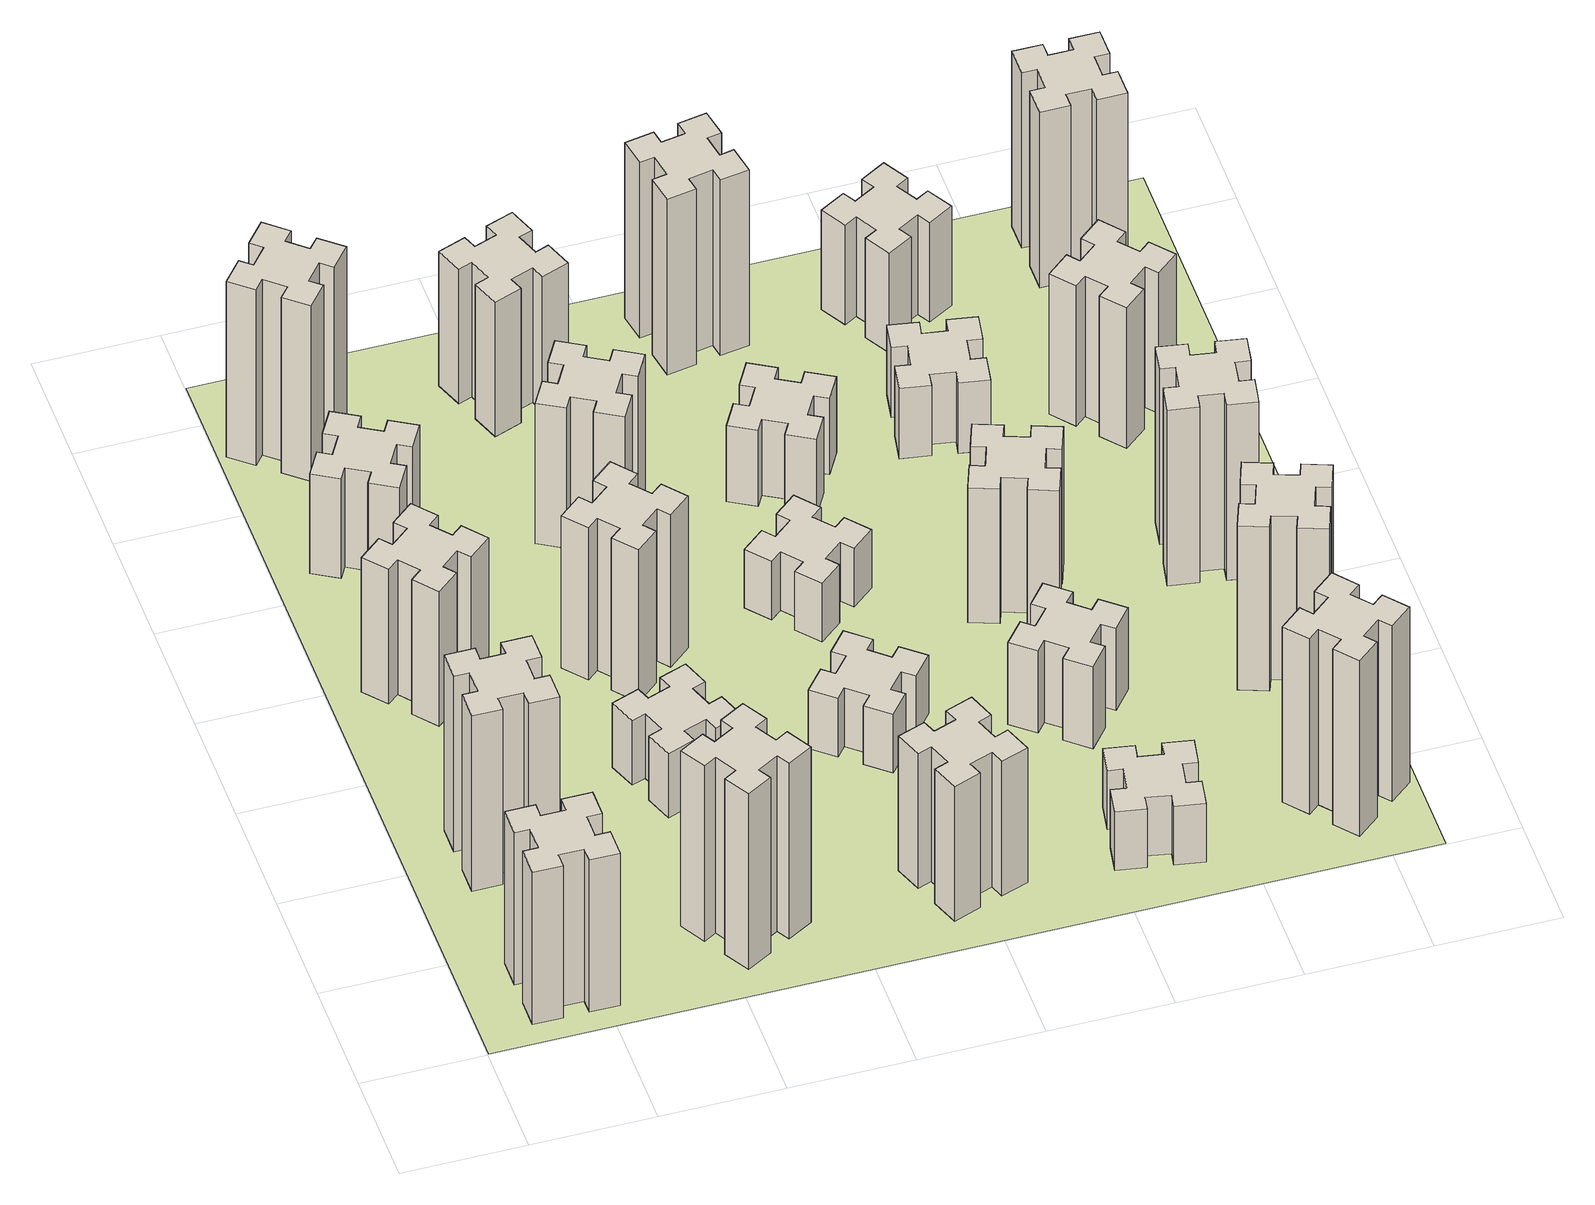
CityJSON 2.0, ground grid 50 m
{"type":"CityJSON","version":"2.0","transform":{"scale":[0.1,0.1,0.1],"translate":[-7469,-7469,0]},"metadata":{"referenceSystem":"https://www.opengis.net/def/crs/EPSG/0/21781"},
"CityObjects":{
"building1":{"type":"Building","attributes":{"class":"1000","function":"1000","usage":"1000","yearOfConstruction":2016,"roofType":"1000","measuredHeight":78,"storeysAboveGround":30,"storeysBelowGround":0},"geometry":[{"type":"Solid","lod":"1","boundaries":[[[[0,1,2,3,4,5,6,7,8,9,10,11,12,13,14,15,16,17,18,19]],[[17,16,20,21]],[[16,15,22,20]],[[15,14,23,22]],[[14,13,24,23]],[[13,12,25,24]],[[12,11,26,25]],[[11,10,27,26]],[[10,9,28,27]],[[9,8,29,28]],[[8,7,30,29]],[[7,6,31,30]],[[6,5,32,31]],[[5,4,33,32]],[[4,3,34,33]],[[3,2,35,34]],[[2,1,36,35]],[[1,0,37,36]],[[0,19,38,37]],[[19,18,39,38]],[[18,17,21,39]],[[24,25,26,27,28,29,30,31,32,33,34,35,36,37,38,39,21,20,22,23]]]]}]},
"building2":{"type":"Building","attributes":{"class":"1000","function":"1000","usage":"1000","yearOfConstruction":2016,"roofType":"1000","measuredHeight":90,"storeysAboveGround":30,"storeysBelowGround":0},"geometry":[{"type":"Solid","lod":"1","boundaries":[[[[40,41,42,43,44,45,46,47,48,49,50,51,52,53,54,55,56,57,58,59]],[[57,56,60,61]],[[56,55,62,60]],[[55,54,63,62]],[[54,53,64,63]],[[53,52,65,64]],[[52,51,66,65]],[[51,50,67,66]],[[50,49,68,67]],[[49,48,69,68]],[[48,47,70,69]],[[47,46,71,70]],[[46,45,72,71]],[[45,44,73,72]],[[44,43,74,73]],[[43,42,75,74]],[[42,41,76,75]],[[41,40,77,76]],[[40,59,78,77]],[[59,58,79,78]],[[58,57,61,79]],[[64,65,66,67,68,69,70,71,72,73,74,75,76,77,78,79,61,60,62,63]]]]}]},
"building3":{"type":"Building","attributes":{"class":"1000","function":"1000","usage":"1000","yearOfConstruction":2016,"roofType":"1000","measuredHeight":69,"storeysAboveGround":30,"storeysBelowGround":0},"geometry":[{"type":"Solid","lod":"1","boundaries":[[[[80,81,82,83,84,85,86,87,88,89,90,91,92,93,94,95,96,97,98,99]],[[97,96,100,101]],[[96,95,102,100]],[[95,94,103,102]],[[94,93,104,103]],[[93,92,105,104]],[[92,91,106,105]],[[91,90,107,106]],[[90,89,108,107]],[[89,88,109,108]],[[88,87,110,109]],[[87,86,111,110]],[[86,85,112,111]],[[85,84,113,112]],[[84,83,114,113]],[[83,82,115,114]],[[82,81,116,115]],[[81,80,117,116]],[[80,99,118,117]],[[99,98,119,118]],[[98,97,101,119]],[[104,105,106,107,108,109,110,111,112,113,114,115,116,117,118,119,101,100,102,103]]]]}]},
"building4":{"type":"Building","attributes":{"class":"1000","function":"1000","usage":"1000","yearOfConstruction":2016,"roofType":"1000","measuredHeight":51,"storeysAboveGround":30,"storeysBelowGround":0},"geometry":[{"type":"Solid","lod":"1","boundaries":[[[[120,121,122,123,124,125,126,127,128,129,130,131,132,133,134,135,136,137,138,139]],[[137,136,140,141]],[[136,135,142,140]],[[135,134,143,142]],[[134,133,144,143]],[[133,132,145,144]],[[132,131,146,145]],[[131,130,147,146]],[[130,129,148,147]],[[129,128,149,148]],[[128,127,150,149]],[[127,126,151,150]],[[126,125,152,151]],[[125,124,153,152]],[[124,123,154,153]],[[123,122,155,154]],[[122,121,156,155]],[[121,120,157,156]],[[120,139,158,157]],[[139,138,159,158]],[[138,137,141,159]],[[144,145,146,147,148,149,150,151,152,153,154,155,156,157,158,159,141,140,142,143]]]]}]},
"building5":{"type":"Building","attributes":{"class":"1000","function":"1000","usage":"1000","yearOfConstruction":2016,"roofType":"1000","measuredHeight":90,"storeysAboveGround":30,"storeysBelowGround":0},"geometry":[{"type":"Solid","lod":"1","boundaries":[[[[160,161,162,163,164,165,166,167,168,169,170,171,172,173,174,175,176,177,178,179]],[[177,176,180,181]],[[176,175,182,180]],[[175,174,183,182]],[[174,173,184,183]],[[173,172,185,184]],[[172,171,186,185]],[[171,170,187,186]],[[170,169,188,187]],[[169,168,189,188]],[[168,167,190,189]],[[167,166,191,190]],[[166,165,192,191]],[[165,164,193,192]],[[164,163,194,193]],[[163,162,195,194]],[[162,161,196,195]],[[161,160,197,196]],[[160,179,198,197]],[[179,178,199,198]],[[178,177,181,199]],[[184,185,186,187,188,189,190,191,192,193,194,195,196,197,198,199,181,180,182,183]]]]}]},
"building6":{"type":"Building","attributes":{"class":"1000","function":"1000","usage":"1000","yearOfConstruction":2016,"roofType":"1000","measuredHeight":90,"storeysAboveGround":30,"storeysBelowGround":0},"geometry":[{"type":"Solid","lod":"1","boundaries":[[[[200,201,202,203,204,205,206,207,208,209,210,211,212,213,214,215,216,217,218,219]],[[217,216,220,221]],[[216,215,222,220]],[[215,214,223,222]],[[214,213,224,223]],[[213,212,225,224]],[[212,211,226,225]],[[211,210,227,226]],[[210,209,228,227]],[[209,208,229,228]],[[208,207,230,229]],[[207,206,231,230]],[[206,205,232,231]],[[205,204,233,232]],[[204,203,234,233]],[[203,202,235,234]],[[202,201,236,235]],[[201,200,237,236]],[[200,219,238,237]],[[219,218,239,238]],[[218,217,221,239]],[[224,225,226,227,228,229,230,231,232,233,234,235,236,237,238,239,221,220,222,223]]]]}]},
"building7":{"type":"Building","attributes":{"class":"1000","function":"1000","usage":"1000","yearOfConstruction":2016,"roofType":"1000","measuredHeight":33,"storeysAboveGround":30,"storeysBelowGround":0},"geometry":[{"type":"Solid","lod":"1","boundaries":[[[[240,241,242,243,244,245,246,247,248,249,250,251,252,253,254,255,256,257,258,259]],[[257,256,260,261]],[[256,255,262,260]],[[255,254,263,262]],[[254,253,264,263]],[[253,252,265,264]],[[252,251,266,265]],[[251,250,267,266]],[[250,249,268,267]],[[249,248,269,268]],[[248,247,270,269]],[[247,246,271,270]],[[246,245,272,271]],[[245,244,273,272]],[[244,243,274,273]],[[243,242,275,274]],[[242,241,276,275]],[[241,240,277,276]],[[240,259,278,277]],[[259,258,279,278]],[[258,257,261,279]],[[264,265,266,267,268,269,270,271,272,273,274,275,276,277,278,279,261,260,262,263]]]]}]},
"building8":{"type":"Building","attributes":{"class":"1000","function":"1000","usage":"1000","yearOfConstruction":2016,"roofType":"1000","measuredHeight":78,"storeysAboveGround":30,"storeysBelowGround":0},"geometry":[{"type":"Solid","lod":"1","boundaries":[[[[280,281,282,283,284,285,286,287,288,289,290,291,292,293,294,295,296,297,298,299]],[[297,296,300,301]],[[296,295,302,300]],[[295,294,303,302]],[[294,293,304,303]],[[293,292,305,304]],[[292,291,306,305]],[[291,290,307,306]],[[290,289,308,307]],[[289,288,309,308]],[[288,287,310,309]],[[287,286,311,310]],[[286,285,312,311]],[[285,284,313,312]],[[284,283,314,313]],[[283,282,315,314]],[[282,281,316,315]],[[281,280,317,316]],[[280,299,318,317]],[[299,298,319,318]],[[298,297,301,319]],[[304,305,306,307,308,309,310,311,312,313,314,315,316,317,318,319,301,300,302,303]]]]}]},
"building9":{"type":"Building","attributes":{"class":"1000","function":"1000","usage":"1000","yearOfConstruction":2016,"roofType":"1000","measuredHeight":72,"storeysAboveGround":30,"storeysBelowGround":0},"geometry":[{"type":"Solid","lod":"1","boundaries":[[[[320,321,322,323,324,325,326,327,328,329,330,331,332,333,334,335,336,337,338,339]],[[337,336,340,341]],[[336,335,342,340]],[[335,334,343,342]],[[334,333,344,343]],[[333,332,345,344]],[[332,331,346,345]],[[331,330,347,346]],[[330,329,348,347]],[[329,328,349,348]],[[328,327,350,349]],[[327,326,351,350]],[[326,325,352,351]],[[325,324,353,352]],[[324,323,354,353]],[[323,322,355,354]],[[322,321,356,355]],[[321,320,357,356]],[[320,339,358,357]],[[339,338,359,358]],[[338,337,341,359]],[[344,345,346,347,348,349,350,351,352,353,354,355,356,357,358,359,341,340,342,343]]]]}]},
"building10":{"type":"Building","attributes":{"class":"1000","function":"1000","usage":"1000","yearOfConstruction":2016,"roofType":"1000","measuredHeight":69,"storeysAboveGround":30,"storeysBelowGround":0},"geometry":[{"type":"Solid","lod":"1","boundaries":[[[[360,361,362,363,364,365,366,367,368,369,370,371,372,373,374,375,376,377,378,379]],[[377,376,380,381]],[[376,375,382,380]],[[375,374,383,382]],[[374,373,384,383]],[[373,372,385,384]],[[372,371,386,385]],[[371,370,387,386]],[[370,369,388,387]],[[369,368,389,388]],[[368,367,390,389]],[[367,366,391,390]],[[366,365,392,391]],[[365,364,393,392]],[[364,363,394,393]],[[363,362,395,394]],[[362,361,396,395]],[[361,360,397,396]],[[360,379,398,397]],[[379,378,399,398]],[[378,377,381,399]],[[384,385,386,387,388,389,390,391,392,393,394,395,396,397,398,399,381,380,382,383]]]]}]},
"building11":{"type":"Building","attributes":{"class":"1000","function":"1000","usage":"1000","yearOfConstruction":2016,"roofType":"1000","measuredHeight":69,"storeysAboveGround":30,"storeysBelowGround":0},"geometry":[{"type":"Solid","lod":"1","boundaries":[[[[400,401,402,403,404,405,406,407,408,409,410,411,412,413,414,415,416,417,418,419]],[[417,416,420,421]],[[416,415,422,420]],[[415,414,423,422]],[[414,413,424,423]],[[413,412,425,424]],[[412,411,426,425]],[[411,410,427,426]],[[410,409,428,427]],[[409,408,429,428]],[[408,407,430,429]],[[407,406,431,430]],[[406,405,432,431]],[[405,404,433,432]],[[404,403,434,433]],[[403,402,435,434]],[[402,401,436,435]],[[401,400,437,436]],[[400,419,438,437]],[[419,418,439,438]],[[418,417,421,439]],[[424,425,426,427,428,429,430,431,432,433,434,435,436,437,438,439,421,420,422,423]]]]}]},
"building12":{"type":"Building","attributes":{"class":"1000","function":"1000","usage":"1000","yearOfConstruction":2016,"roofType":"1000","measuredHeight":30,"storeysAboveGround":30,"storeysBelowGround":0},"geometry":[{"type":"Solid","lod":"1","boundaries":[[[[440,441,442,443,444,445,446,447,448,449,450,451,452,453,454,455,456,457,458,459]],[[457,456,460,461]],[[456,455,462,460]],[[455,454,463,462]],[[454,453,464,463]],[[453,452,465,464]],[[452,451,466,465]],[[451,450,467,466]],[[450,449,468,467]],[[449,448,469,468]],[[448,447,470,469]],[[447,446,471,470]],[[446,445,472,471]],[[445,444,473,472]],[[444,443,474,473]],[[443,442,475,474]],[[442,441,476,475]],[[441,440,477,476]],[[440,459,478,477]],[[459,458,479,478]],[[458,457,461,479]],[[464,465,466,467,468,469,470,471,472,473,474,475,476,477,478,479,461,460,462,463]]]]}]},
"building13":{"type":"Building","attributes":{"class":"1000","function":"1000","usage":"1000","yearOfConstruction":2016,"roofType":"1000","measuredHeight":30,"storeysAboveGround":30,"storeysBelowGround":0},"geometry":[{"type":"Solid","lod":"1","boundaries":[[[[480,481,482,483,484,485,486,487,488,489,490,491,492,493,494,495,496,497,498,499]],[[497,496,500,501]],[[496,495,502,500]],[[495,494,503,502]],[[494,493,504,503]],[[493,492,505,504]],[[492,491,506,505]],[[491,490,507,506]],[[490,489,508,507]],[[489,488,509,508]],[[488,487,510,509]],[[487,486,511,510]],[[486,485,512,511]],[[485,484,513,512]],[[484,483,514,513]],[[483,482,515,514]],[[482,481,516,515]],[[481,480,517,516]],[[480,499,518,517]],[[499,498,519,518]],[[498,497,501,519]],[[504,505,506,507,508,509,510,511,512,513,514,515,516,517,518,519,501,500,502,503]]]]}]},
"building14":{"type":"Building","attributes":{"class":"1000","function":"1000","usage":"1000","yearOfConstruction":2016,"roofType":"1000","measuredHeight":39,"storeysAboveGround":30,"storeysBelowGround":0},"geometry":[{"type":"Solid","lod":"1","boundaries":[[[[520,521,522,523,524,525,526,527,528,529,530,531,532,533,534,535,536,537,538,539]],[[537,536,540,541]],[[536,535,542,540]],[[535,534,543,542]],[[534,533,544,543]],[[533,532,545,544]],[[532,531,546,545]],[[531,530,547,546]],[[530,529,548,547]],[[529,528,549,548]],[[528,527,550,549]],[[527,526,551,550]],[[526,525,552,551]],[[525,524,553,552]],[[524,523,554,553]],[[523,522,555,554]],[[522,521,556,555]],[[521,520,557,556]],[[520,539,558,557]],[[539,538,559,558]],[[538,537,541,559]],[[544,545,546,547,548,549,550,551,552,553,554,555,556,557,558,559,541,540,542,543]]]]}]},
"building15":{"type":"Building","attributes":{"class":"1000","function":"1000","usage":"1000","yearOfConstruction":2016,"roofType":"1000","measuredHeight":30,"storeysAboveGround":30,"storeysBelowGround":0},"geometry":[{"type":"Solid","lod":"1","boundaries":[[[[560,561,562,563,564,565,566,567,568,569,570,571,572,573,574,575,576,577,578,579]],[[577,576,580,581]],[[576,575,582,580]],[[575,574,583,582]],[[574,573,584,583]],[[573,572,585,584]],[[572,571,586,585]],[[571,570,587,586]],[[570,569,588,587]],[[569,568,589,588]],[[568,567,590,589]],[[567,566,591,590]],[[566,565,592,591]],[[565,564,593,592]],[[564,563,594,593]],[[563,562,595,594]],[[562,561,596,595]],[[561,560,597,596]],[[560,579,598,597]],[[579,578,599,598]],[[578,577,581,599]],[[584,585,586,587,588,589,590,591,592,593,594,595,596,597,598,599,581,580,582,583]]]]}]},
"building16":{"type":"Building","attributes":{"class":"1000","function":"1000","usage":"1000","yearOfConstruction":2016,"roofType":"1000","measuredHeight":90,"storeysAboveGround":30,"storeysBelowGround":0},"geometry":[{"type":"Solid","lod":"1","boundaries":[[[[600,601,602,603,604,605,606,607,608,609,610,611,612,613,614,615,616,617,618,619]],[[617,616,620,621]],[[616,615,622,620]],[[615,614,623,622]],[[614,613,624,623]],[[613,612,625,624]],[[612,611,626,625]],[[611,610,627,626]],[[610,609,628,627]],[[609,608,629,628]],[[608,607,630,629]],[[607,606,631,630]],[[606,605,632,631]],[[605,604,633,632]],[[604,603,634,633]],[[603,602,635,634]],[[602,601,636,635]],[[601,600,637,636]],[[600,619,638,637]],[[619,618,639,638]],[[618,617,621,639]],[[624,625,626,627,628,629,630,631,632,633,634,635,636,637,638,639,621,620,622,623]]]]}]},
"building17":{"type":"Building","attributes":{"class":"1000","function":"1000","usage":"1000","yearOfConstruction":2016,"roofType":"1000","measuredHeight":42,"storeysAboveGround":30,"storeysBelowGround":0},"geometry":[{"type":"Solid","lod":"1","boundaries":[[[[640,641,642,643,644,645,646,647,648,649,650,651,652,653,654,655,656,657,658,659]],[[657,656,660,661]],[[656,655,662,660]],[[655,654,663,662]],[[654,653,664,663]],[[653,652,665,664]],[[652,651,666,665]],[[651,650,667,666]],[[650,649,668,667]],[[649,648,669,668]],[[648,647,670,669]],[[647,646,671,670]],[[646,645,672,671]],[[645,644,673,672]],[[644,643,674,673]],[[643,642,675,674]],[[642,641,676,675]],[[641,640,677,676]],[[640,659,678,677]],[[659,658,679,678]],[[658,657,661,679]],[[664,665,666,667,668,669,670,671,672,673,674,675,676,677,678,679,661,660,662,663]]]]}]},
"building18":{"type":"Building","attributes":{"class":"1000","function":"1000","usage":"1000","yearOfConstruction":2016,"roofType":"1000","measuredHeight":69,"storeysAboveGround":30,"storeysBelowGround":0},"geometry":[{"type":"Solid","lod":"1","boundaries":[[[[680,681,682,683,684,685,686,687,688,689,690,691,692,693,694,695,696,697,698,699]],[[697,696,700,701]],[[696,695,702,700]],[[695,694,703,702]],[[694,693,704,703]],[[693,692,705,704]],[[692,691,706,705]],[[691,690,707,706]],[[690,689,708,707]],[[689,688,709,708]],[[688,687,710,709]],[[687,686,711,710]],[[686,685,712,711]],[[685,684,713,712]],[[684,683,714,713]],[[683,682,715,714]],[[682,681,716,715]],[[681,680,717,716]],[[680,699,718,717]],[[699,698,719,718]],[[698,697,701,719]],[[704,705,706,707,708,709,710,711,712,713,714,715,716,717,718,719,701,700,702,703]]]]}]},
"building19":{"type":"Building","attributes":{"class":"1000","function":"1000","usage":"1000","yearOfConstruction":2016,"roofType":"1000","measuredHeight":36,"storeysAboveGround":30,"storeysBelowGround":0},"geometry":[{"type":"Solid","lod":"1","boundaries":[[[[720,721,722,723,724,725,726,727,728,729,730,731,732,733,734,735,736,737,738,739]],[[737,736,740,741]],[[736,735,742,740]],[[735,734,743,742]],[[734,733,744,743]],[[733,732,745,744]],[[732,731,746,745]],[[731,730,747,746]],[[730,729,748,747]],[[729,728,749,748]],[[728,727,750,749]],[[727,726,751,750]],[[726,725,752,751]],[[725,724,753,752]],[[724,723,754,753]],[[723,722,755,754]],[[722,721,756,755]],[[721,720,757,756]],[[720,739,758,757]],[[739,738,759,758]],[[738,737,741,759]],[[744,745,746,747,748,749,750,751,752,753,754,755,756,757,758,759,741,740,742,743]]]]}]},
"building20":{"type":"Building","attributes":{"class":"1000","function":"1000","usage":"1000","yearOfConstruction":2016,"roofType":"1000","measuredHeight":90,"storeysAboveGround":30,"storeysBelowGround":0},"geometry":[{"type":"Solid","lod":"1","boundaries":[[[[760,761,762,763,764,765,766,767,768,769,770,771,772,773,774,775,776,777,778,779]],[[777,776,780,781]],[[776,775,782,780]],[[775,774,783,782]],[[774,773,784,783]],[[773,772,785,784]],[[772,771,786,785]],[[771,770,787,786]],[[770,769,788,787]],[[769,768,789,788]],[[768,767,790,789]],[[767,766,791,790]],[[766,765,792,791]],[[765,764,793,792]],[[764,763,794,793]],[[763,762,795,794]],[[762,761,796,795]],[[761,760,797,796]],[[760,779,798,797]],[[779,778,799,798]],[[778,777,781,799]],[[784,785,786,787,788,789,790,791,792,793,794,795,796,797,798,799,781,780,782,783]]]]}]},
"building21":{"type":"Building","attributes":{"class":"1000","function":"1000","usage":"1000","yearOfConstruction":2016,"roofType":"1000","measuredHeight":51,"storeysAboveGround":30,"storeysBelowGround":0},"geometry":[{"type":"Solid","lod":"1","boundaries":[[[[800,801,802,803,804,805,806,807,808,809,810,811,812,813,814,815,816,817,818,819]],[[817,816,820,821]],[[816,815,822,820]],[[815,814,823,822]],[[814,813,824,823]],[[813,812,825,824]],[[812,811,826,825]],[[811,810,827,826]],[[810,809,828,827]],[[809,808,829,828]],[[808,807,830,829]],[[807,806,831,830]],[[806,805,832,831]],[[805,804,833,832]],[[804,803,834,833]],[[803,802,835,834]],[[802,801,836,835]],[[801,800,837,836]],[[800,819,838,837]],[[819,818,839,838]],[[818,817,821,839]],[[824,825,826,827,828,829,830,831,832,833,834,835,836,837,838,839,821,820,822,823]]]]}]},
"building22":{"type":"Building","attributes":{"class":"1000","function":"1000","usage":"1000","yearOfConstruction":2016,"roofType":"1000","measuredHeight":84,"storeysAboveGround":30,"storeysBelowGround":0},"geometry":[{"type":"Solid","lod":"1","boundaries":[[[[840,841,842,843,844,845,846,847,848,849,850,851,852,853,854,855,856,857,858,859]],[[857,856,860,861]],[[856,855,862,860]],[[855,854,863,862]],[[854,853,864,863]],[[853,852,865,864]],[[852,851,866,865]],[[851,850,867,866]],[[850,849,868,867]],[[849,848,869,868]],[[848,847,870,869]],[[847,846,871,870]],[[846,845,872,871]],[[845,844,873,872]],[[844,843,874,873]],[[843,842,875,874]],[[842,841,876,875]],[[841,840,877,876]],[[840,859,878,877]],[[859,858,879,878]],[[858,857,861,879]],[[864,865,866,867,868,869,870,871,872,873,874,875,876,877,878,879,861,860,862,863]]]]}]},
"building23":{"type":"Building","attributes":{"class":"1000","function":"1000","usage":"1000","yearOfConstruction":2016,"roofType":"1000","measuredHeight":90,"storeysAboveGround":30,"storeysBelowGround":0},"geometry":[{"type":"Solid","lod":"1","boundaries":[[[[880,881,882,883,884,885,886,887,888,889,890,891,892,893,894,895,896,897,898,899]],[[897,896,900,901]],[[896,895,902,900]],[[895,894,903,902]],[[894,893,904,903]],[[893,892,905,904]],[[892,891,906,905]],[[891,890,907,906]],[[890,889,908,907]],[[889,888,909,908]],[[888,887,910,909]],[[887,886,911,910]],[[886,885,912,911]],[[885,884,913,912]],[[884,883,914,913]],[[883,882,915,914]],[[882,881,916,915]],[[881,880,917,916]],[[880,899,918,917]],[[899,898,919,918]],[[898,897,901,919]],[[904,905,906,907,908,909,910,911,912,913,914,915,916,917,918,919,901,900,902,903]]]]}]},
"building24":{"type":"Building","attributes":{"class":"1000","function":"1000","usage":"1000","yearOfConstruction":2016,"roofType":"1000","measuredHeight":72,"storeysAboveGround":30,"storeysBelowGround":0},"geometry":[{"type":"Solid","lod":"1","boundaries":[[[[920,921,922,923,924,925,926,927,928,929,930,931,932,933,934,935,936,937,938,939]],[[937,936,940,941]],[[936,935,942,940]],[[935,934,943,942]],[[934,933,944,943]],[[933,932,945,944]],[[932,931,946,945]],[[931,930,947,946]],[[930,929,948,947]],[[929,928,949,948]],[[928,927,950,949]],[[927,926,951,950]],[[926,925,952,951]],[[925,924,953,952]],[[924,923,954,953]],[[923,922,955,954]],[[922,921,956,955]],[[921,920,957,956]],[[920,939,958,957]],[[939,938,959,958]],[[938,937,941,959]],[[944,945,946,947,948,949,950,951,952,953,954,955,956,957,958,959,941,940,942,943]]]]}]},
"building25":{"type":"Building","attributes":{"class":"1000","function":"1000","usage":"1000","yearOfConstruction":2016,"roofType":"1000","measuredHeight":90,"storeysAboveGround":30,"storeysBelowGround":0},"geometry":[{"type":"Solid","lod":"1","boundaries":[[[[960,961,962,963,964,965,966,967,968,969,970,971,972,973,974,975,976,977,978,979]],[[977,976,980,981]],[[976,975,982,980]],[[975,974,983,982]],[[974,973,984,983]],[[973,972,985,984]],[[972,971,986,985]],[[971,970,987,986]],[[970,969,988,987]],[[969,968,989,988]],[[968,967,990,989]],[[967,966,991,990]],[[966,965,992,991]],[[965,964,993,992]],[[964,963,994,993]],[[963,962,995,994]],[[962,961,996,995]],[[961,960,997,996]],[[960,979,998,997]],[[979,978,999,998]],[[978,977,981,999]],[[984,985,986,987,988,989,990,991,992,993,994,995,996,997,998,999,981,980,982,983]]]]}]},
"landuse1":{"type":"LandUse","attributes":{"name":"plot1","function":"1010"},"geometry":[{"type":"MultiSurface","lod":"1","boundaries":[[[1000,1001,1002,1003]]]}]}
},
"vertices":[
[265,325,0],[265,225,0],[205,225,0],[205,105,0],[325,105,0],[325,165,0],[425,165,0],[425,105,0],[545,105,0],[545,225,0],[485,225,0],[485,325,0],[545,325,0],[545,445,0],[425,445,0],[425,385,0],[325,385,0],[325,445,0],[205,445,0],[205,325,0],[325,385,780],[325,445,780],[425,385,780],[425,445,780],[545,445,780],[545,325,780],[485,325,780],[485,225,780],[545,225,780],[545,105,780],[425,105,780],[425,165,780],[325,165,780],[325,105,780],[205,105,780],[205,225,780],[265,225,780],[265,325,780],[205,325,780],[205,445,780],
[265,1065,0],[265,965,0],[205,965,0],[205,845,0],[325,845,0],[325,905,0],[425,905,0],[425,845,0],[545,845,0],[545,965,0],[485,965,0],[485,1065,0],[545,1065,0],[545,1185,0],[425,1185,0],[425,1125,0],[325,1125,0],[325,1185,0],[205,1185,0],[205,1065,0],[325,1125,900],[325,1185,900],[425,1125,900],[425,1185,900],[545,1185,900],[545,1065,900],[485,1065,900],[485,965,900],[545,965,900],[545,845,900],[425,845,900],[425,905,900],[325,905,900],[325,845,900],[205,845,900],[205,965,900],[265,965,900],[265,1065,900],[205,1065,900],[205,1185,900],
[492,1988,0],[427,2064,0],[473,2103,0],[396,2195,0],[304,2118,0],[343,2072,0],[266,2007,0],[228,2053,0],[136,1976,0],[213,1884,0],[259,1923,0],[323,1846,0],[277,1808,0],[354,1716,0],[446,1793,0],[408,1839,0],[484,1903,0],[523,1857,0],[615,1934,0],[538,2026,0],[484,1903,690],[523,1857,690],[408,1839,690],[446,1793,690],[354,1716,690],[277,1808,690],[323,1846,690],[259,1923,690],[213,1884,690],[136,1976,690],[228,2053,690],[266,2007,690],[343,2072,690],[304,2118,690],[396,2195,690],[473,2103,690],[427,2064,690],[492,1988,690],[538,2026,690],[615,1934,690],
[446,2597,0],[496,2684,0],[548,2654,0],[608,2758,0],[504,2818,0],[474,2766,0],[387,2816,0],[417,2868,0],[313,2928,0],[253,2824,0],[305,2794,0],[255,2707,0],[203,2737,0],[143,2633,0],[247,2573,0],[277,2625,0],[364,2575,0],[334,2523,0],[438,2463,0],[498,2567,0],[364,2575,510],[334,2523,510],[277,2625,510],[247,2573,510],[143,2633,510],[203,2737,510],[255,2707,510],[305,2794,510],[253,2824,510],[313,2928,510],[417,2868,510],[387,2816,510],[474,2766,510],[504,2818,510],[608,2758,510],[548,2654,510],[496,2684,510],[446,2597,510],[498,2567,510],[438,2463,510],
[1127,255,0],[1214,305,0],[1244,253,0],[1348,313,0],[1288,417,0],[1236,387,0],[1186,474,0],[1238,504,0],[1178,608,0],[1074,548,0],[1104,496,0],[1017,446,0],[987,498,0],[883,438,0],[943,334,0],[995,364,0],[1045,277,0],[993,247,0],[1053,143,0],[1157,203,0],[1045,277,900],[993,247,900],[995,364,900],[943,334,900],[883,438,900],[987,498,900],[1017,446,900],[1104,496,900],[1074,548,900],[1178,608,900],[1238,504,900],[1186,474,900],[1236,387,900],[1288,417,900],[1348,313,900],[1244,253,900],[1214,305,900],[1127,255,900],[1157,203,900],[1053,143,900],
[384,3387,0],[308,3452,0],[346,3498,0],[254,3575,0],[177,3483,0],[223,3444,0],[159,3368,0],[113,3406,0],[36,3314,0],[128,3237,0],[166,3283,0],[243,3219,0],[204,3173,0],[296,3096,0],[373,3188,0],[327,3226,0],[392,3303,0],[438,3264,0],[515,3356,0],[423,3433,0],[392,3303,900],[438,3264,900],[327,3226,900],[373,3188,900],[296,3096,900],[204,3173,900],[243,3219,900],[166,3283,900],[128,3237,900],[36,3314,900],[113,3406,900],[159,3368,900],[223,3444,900],[177,3483,900],[254,3575,900],[346,3498,900],[308,3452,900],[384,3387,900],[423,3433,900],[515,3356,900],
[1125,1336,0],[1031,1302,0],[1010,1358,0],[897,1317,0],[939,1204,0],[995,1225,0],[1029,1131,0],[973,1110,0],[1014,997,0],[1127,1039,0],[1106,1095,0],[1200,1129,0],[1220,1073,0],[1333,1114,0],[1292,1227,0],[1236,1206,0],[1202,1300,0],[1258,1320,0],[1217,1433,0],[1104,1392,0],[1202,1300,330],[1258,1320,330],[1236,1206,330],[1292,1227,330],[1333,1114,330],[1220,1073,330],[1200,1129,330],[1106,1095,330],[1127,1039,330],[1014,997,330],[973,1110,330],[1029,1131,330],[995,1225,330],[939,1204,330],[897,1317,330],[1010,1358,330],[1031,1302,330],[1125,1336,330],[1104,1392,330],[1217,1433,330],
[1083,1972,0],[1006,1907,0],[968,1953,0],[876,1876,0],[953,1784,0],[999,1823,0],[1063,1746,0],[1017,1708,0],[1094,1616,0],[1186,1693,0],[1148,1739,0],[1224,1803,0],[1263,1757,0],[1355,1834,0],[1278,1926,0],[1232,1888,0],[1167,1964,0],[1213,2003,0],[1136,2095,0],[1044,2018,0],[1167,1964,780],[1213,2003,780],[1232,1888,780],[1278,1926,780],[1355,1834,780],[1263,1757,780],[1224,1803,780],[1148,1739,780],[1186,1693,780],[1094,1616,780],[1017,1708,780],[1063,1746,780],[999,1823,780],[953,1784,780],[876,1876,780],[968,1953,780],[1006,1907,780],[1083,1972,780],[1044,2018,780],[1136,2095,780],
[1314,2666,0],[1227,2716,0],[1257,2768,0],[1153,2828,0],[1093,2724,0],[1145,2694,0],[1095,2607,0],[1043,2637,0],[983,2533,0],[1087,2473,0],[1117,2525,0],[1204,2475,0],[1174,2423,0],[1278,2363,0],[1338,2467,0],[1286,2497,0],[1336,2584,0],[1388,2554,0],[1448,2658,0],[1344,2718,0],[1336,2584,720],[1388,2554,720],[1286,2497,720],[1338,2467,720],[1278,2363,720],[1174,2423,720],[1204,2475,720],[1117,2525,720],[1087,2473,720],[983,2533,720],[1043,2637,720],[1095,2607,720],[1145,2694,720],[1093,2724,720],[1153,2828,720],[1257,2768,720],[1227,2716,720],[1314,2666,720],[1344,2718,720],[1448,2658,720],
[1965,496,0],[1871,462,0],[1850,518,0],[1737,477,0],[1779,364,0],[1835,385,0],[1869,291,0],[1813,270,0],[1854,157,0],[1967,199,0],[1946,255,0],[2040,289,0],[2060,233,0],[2173,274,0],[2132,387,0],[2076,366,0],[2042,460,0],[2098,480,0],[2057,593,0],[1944,552,0],[2042,460,690],[2098,480,690],[2076,366,690],[2132,387,690],[2173,274,690],[2060,233,690],[2040,289,690],[1946,255,690],[1967,199,690],[1854,157,690],[1813,270,690],[1869,291,690],[1835,385,690],[1779,364,690],[1737,477,690],[1850,518,690],[1871,462,690],[1965,496,690],[1944,552,690],[2057,593,690],
[1125,3456,0],[1031,3422,0],[1010,3478,0],[897,3437,0],[939,3324,0],[995,3345,0],[1029,3251,0],[973,3230,0],[1014,3117,0],[1127,3159,0],[1106,3215,0],[1200,3249,0],[1220,3193,0],[1333,3234,0],[1292,3347,0],[1236,3326,0],[1202,3420,0],[1258,3440,0],[1217,3553,0],[1104,3512,0],[1202,3420,690],[1258,3440,690],[1236,3326,690],[1292,3347,690],[1333,3234,690],[1220,3193,690],[1200,3249,690],[1106,3215,690],[1127,3159,690],[1014,3117,690],[973,3230,690],[1029,3251,690],[995,3345,690],[939,3324,690],[897,3437,690],[1010,3478,690],[1031,3422,690],[1125,3456,690],[1104,3512,690],[1217,3553,690],
[1746,1163,0],[1823,1099,0],[1784,1053,0],[1876,976,0],[1953,1068,0],[1907,1106,0],[1972,1183,0],[2018,1144,0],[2095,1236,0],[2003,1313,0],[1964,1267,0],[1888,1332,0],[1926,1378,0],[1834,1455,0],[1757,1363,0],[1803,1324,0],[1739,1248,0],[1693,1286,0],[1616,1194,0],[1708,1117,0],[1739,1248,300],[1693,1286,300],[1803,1324,300],[1757,1363,300],[1834,1455,300],[1926,1378,300],[1888,1332,300],[1964,1267,300],[2003,1313,300],[2095,1236,300],[2018,1144,300],[1972,1183,300],[1907,1106,300],[1953,1068,300],[1876,976,300],[1784,1053,300],[1823,1099,300],[1746,1163,300],[1708,1117,300],[1616,1194,300],
[1972,1988,0],[1907,2064,0],[1953,2103,0],[1876,2195,0],[1784,2118,0],[1823,2072,0],[1746,2007,0],[1708,2053,0],[1616,1976,0],[1693,1884,0],[1739,1923,0],[1803,1846,0],[1757,1808,0],[1834,1716,0],[1926,1793,0],[1888,1839,0],[1964,1903,0],[2003,1857,0],[2095,1934,0],[2018,2026,0],[1964,1903,300],[2003,1857,300],[1888,1839,300],[1926,1793,300],[1834,1716,300],[1757,1808,300],[1803,1846,300],[1739,1923,300],[1693,1884,300],[1616,1976,300],[1708,2053,300],[1746,2007,300],[1823,2072,300],[1784,2118,300],[1876,2195,300],[1953,2103,300],[1907,2064,300],[1972,1988,300],[2018,2026,300],[2095,1934,300],
[2026,2497,0],[2076,2584,0],[2128,2554,0],[2188,2658,0],[2084,2718,0],[2054,2666,0],[1967,2716,0],[1997,2768,0],[1893,2828,0],[1833,2724,0],[1885,2694,0],[1835,2607,0],[1783,2637,0],[1723,2533,0],[1827,2473,0],[1857,2525,0],[1944,2475,0],[1914,2423,0],[2018,2363,0],[2078,2467,0],[1944,2475,390],[1914,2423,390],[1857,2525,390],[1827,2473,390],[1723,2533,390],[1783,2637,390],[1835,2607,390],[1885,2694,390],[1833,2724,390],[1893,2828,390],[1997,2768,390],[1967,2716,390],[2054,2666,390],[2084,2718,390],[2188,2658,390],[2128,2554,390],[2076,2584,390],[2026,2497,390],[2078,2467,390],[2018,2363,390],
[2596,444,0],[2578,345,0],[2519,356,0],[2498,237,0],[2617,217,0],[2627,276,0],[2725,258,0],[2715,199,0],[2833,178,0],[2854,297,0],[2795,307,0],[2812,405,0],[2871,395,0],[2892,513,0],[2774,534,0],[2764,475,0],[2665,492,0],[2676,551,0],[2557,572,0],[2537,454,0],[2665,492,300],[2676,551,300],[2764,475,300],[2774,534,300],[2892,513,300],[2871,395,300],[2812,405,300],[2795,307,300],[2854,297,300],[2833,178,300],[2715,199,300],[2725,258,300],[2627,276,300],[2617,217,300],[2498,237,300],[2519,356,300],[2578,345,300],[2596,444,300],[2537,454,300],[2557,572,300],
[1972,3405,0],[1955,3504,0],[2014,3514,0],[1993,3632,0],[1875,3611,0],[1885,3552,0],[1787,3535,0],[1777,3594,0],[1658,3573,0],[1679,3455,0],[1738,3465,0],[1756,3367,0],[1697,3357,0],[1717,3238,0],[1836,3259,0],[1825,3318,0],[1924,3336,0],[1934,3277,0],[2052,3297,0],[2031,3416,0],[1924,3336,900],[1934,3277,900],[1825,3318,900],[1836,3259,900],[1717,3238,900],[1697,3357,900],[1756,3367,900],[1738,3465,900],[1679,3455,900],[1658,3573,900],[1777,3594,900],[1787,3535,900],[1885,3552,900],[1875,3611,900],[1993,3632,900],[2014,3514,900],[1955,3504,900],[1972,3405,900],[2031,3416,900],[2052,3297,900],
[2647,1006,0],[2712,1083,0],[2758,1044,0],[2835,1136,0],[2743,1213,0],[2704,1167,0],[2628,1232,0],[2666,1278,0],[2574,1355,0],[2497,1263,0],[2543,1224,0],[2479,1148,0],[2433,1186,0],[2356,1094,0],[2448,1017,0],[2486,1063,0],[2563,999,0],[2524,953,0],[2616,876,0],[2693,968,0],[2563,999,420],[2524,953,420],[2486,1063,420],[2448,1017,420],[2356,1094,420],[2433,1186,420],[2479,1148,420],[2543,1224,420],[2497,1263,420],[2574,1355,420],[2666,1278,420],[2628,1232,420],[2704,1167,420],[2743,1213,420],[2835,1136,420],[2758,1044,420],[2712,1083,420],[2647,1006,420],[2693,968,420],[2616,876,420],
[2682,1671,0],[2716,1765,0],[2772,1744,0],[2813,1857,0],[2700,1898,0],[2680,1842,0],[2586,1876,0],[2607,1932,0],[2494,1973,0],[2453,1860,0],[2509,1840,0],[2475,1746,0],[2419,1767,0],[2377,1654,0],[2490,1613,0],[2511,1669,0],[2605,1635,0],[2584,1579,0],[2697,1537,0],[2738,1650,0],[2605,1635,690],[2584,1579,690],[2511,1669,690],[2490,1613,690],[2377,1654,690],[2419,1767,690],[2475,1746,690],[2509,1840,690],[2453,1860,690],[2494,1973,690],[2607,1932,690],[2586,1876,690],[2680,1842,690],[2700,1898,690],[2813,1857,690],[2772,1744,690],[2716,1765,690],[2682,1671,690],[2738,1650,690],[2697,1537,690],
[2664,2795,0],[2565,2812,0],[2576,2871,0],[2457,2892,0],[2437,2774,0],[2496,2764,0],[2478,2665,0],[2419,2676,0],[2398,2557,0],[2517,2537,0],[2527,2596,0],[2625,2578,0],[2615,2519,0],[2733,2498,0],[2754,2617,0],[2695,2627,0],[2712,2725,0],[2771,2715,0],[2792,2833,0],[2674,2854,0],[2712,2725,360],[2771,2715,360],[2695,2627,360],[2754,2617,360],[2733,2498,360],[2615,2519,360],[2625,2578,360],[2527,2596,360],[2517,2537,360],[2398,2557,360],[2419,2676,360],[2478,2665,360],[2496,2764,360],[2437,2774,360],[2457,2892,360],[2576,2871,360],[2565,2812,360],[2664,2795,360],[2674,2854,360],[2792,2833,360],
[3468,259,0],[3544,323,0],[3583,277,0],[3675,354,0],[3598,446,0],[3552,408,0],[3487,484,0],[3533,523,0],[3456,615,0],[3364,538,0],[3403,492,0],[3326,427,0],[3288,473,0],[3196,396,0],[3273,304,0],[3319,343,0],[3383,266,0],[3337,228,0],[3414,136,0],[3506,213,0],[3383,266,900],[3337,228,900],[3319,343,900],[3273,304,900],[3196,396,900],[3288,473,900],[3326,427,900],[3403,492,900],[3364,538,900],[3456,615,900],[3533,523,900],[3487,484,900],[3552,408,900],[3598,446,900],[3675,354,900],[3583,277,900],[3544,323,900],[3468,259,900],[3506,213,900],[3414,136,900],
[2716,3347,0],[2666,3434,0],[2718,3464,0],[2658,3568,0],[2554,3508,0],[2584,3456,0],[2497,3406,0],[2467,3458,0],[2363,3398,0],[2423,3294,0],[2475,3324,0],[2525,3237,0],[2473,3207,0],[2533,3103,0],[2637,3163,0],[2607,3215,0],[2694,3265,0],[2724,3213,0],[2828,3273,0],[2768,3377,0],[2694,3265,510],[2724,3213,510],[2607,3215,510],[2637,3163,510],[2533,3103,510],[2473,3207,510],[2525,3237,510],[2475,3324,510],[2423,3294,510],[2363,3398,510],[2467,3458,510],[2497,3406,510],[2584,3456,510],[2554,3508,510],[2658,3568,510],[2718,3464,510],[2666,3434,510],[2716,3347,510],[2768,3377,510],[2828,3273,510],
[3351,1029,0],[3445,995,0],[3424,939,0],[3537,897,0],[3578,1010,0],[3522,1031,0],[3556,1125,0],[3612,1104,0],[3653,1217,0],[3540,1258,0],[3520,1202,0],[3426,1236,0],[3447,1292,0],[3334,1333,0],[3293,1220,0],[3349,1200,0],[3315,1106,0],[3259,1127,0],[3217,1014,0],[3330,973,0],[3315,1106,840],[3259,1127,840],[3349,1200,840],[3293,1220,840],[3334,1333,840],[3447,1292,840],[3426,1236,840],[3520,1202,840],[3540,1258,840],[3653,1217,840],[3612,1104,840],[3556,1125,840],[3522,1031,840],[3578,1010,840],[3537,897,840],[3424,939,840],[3445,995,840],[3351,1029,840],[3330,973,840],[3217,1014,840],
[3267,1656,0],[3365,1638,0],[3355,1579,0],[3473,1558,0],[3494,1677,0],[3435,1687,0],[3452,1785,0],[3511,1775,0],[3532,1893,0],[3414,1914,0],[3404,1855,0],[3305,1872,0],[3316,1931,0],[3197,1952,0],[3177,1834,0],[3236,1824,0],[3218,1725,0],[3159,1736,0],[3138,1617,0],[3257,1597,0],[3218,1725,900],[3159,1736,900],[3236,1824,900],[3177,1834,900],[3197,1952,900],[3316,1931,900],[3305,1872,900],[3404,1855,900],[3414,1914,900],[3532,1893,900],[3511,1775,900],[3452,1785,900],[3435,1687,900],[3494,1677,900],[3473,1558,900],[3355,1579,900],[3365,1638,900],[3267,1656,900],[3257,1597,900],[3138,1617,900],
[3119,2563,0],[3183,2486,0],[3137,2448,0],[3214,2356,0],[3306,2433,0],[3268,2479,0],[3344,2543,0],[3383,2497,0],[3475,2574,0],[3398,2666,0],[3352,2628,0],[3287,2704,0],[3333,2743,0],[3256,2835,0],[3164,2758,0],[3203,2712,0],[3126,2647,0],[3088,2693,0],[2996,2616,0],[3073,2524,0],[3126,2647,720],[3088,2693,720],[3203,2712,720],[3164,2758,720],[3256,2835,720],[3333,2743,720],[3287,2704,720],[3352,2628,720],[3398,2666,720],[3475,2574,720],[3383,2497,720],[3344,2543,720],[3268,2479,720],[3306,2433,720],[3214,2356,720],[3137,2448,720],[3183,2486,720],[3119,2563,720],[3073,2524,720],[2996,2616,720],
[3285,3325,0],[3385,3325,0],[3385,3265,0],[3505,3265,0],[3505,3385,0],[3445,3385,0],[3445,3485,0],[3505,3485,0],[3505,3605,0],[3385,3605,0],[3385,3545,0],[3285,3545,0],[3285,3605,0],[3165,3605,0],[3165,3485,0],[3225,3485,0],[3225,3385,0],[3165,3385,0],[3165,3265,0],[3285,3265,0],[3225,3385,900],[3165,3385,900],[3225,3485,900],[3165,3485,900],[3165,3605,900],[3285,3605,900],[3285,3545,900],[3385,3545,900],[3385,3605,900],[3505,3605,900],[3505,3485,900],[3445,3485,900],[3445,3385,900],[3505,3385,900],[3505,3265,900],[3385,3265,900],[3385,3325,900],[3285,3325,900],[3285,3265,900],[3165,3265,900],
[5,3705,0],[3705,3705,0],[3705,5,0],[5,5,0]
]}
